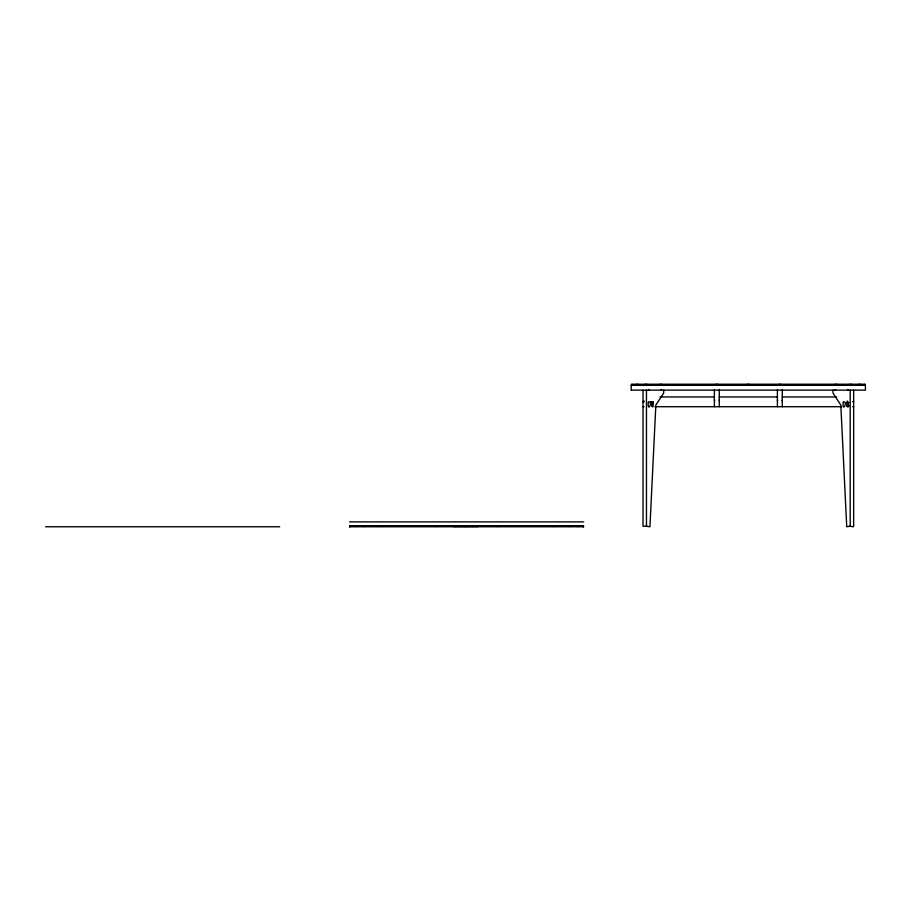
<?xml version="1.0" encoding="UTF-8"?>
<svg xmlns="http://www.w3.org/2000/svg" width="911" height="911" viewBox="0 0 911 911"><rect width="100%" height="100%" fill="white"/><g stroke="black" fill="none" stroke-linecap="round" stroke-linejoin="round"><path stroke-width="1.37" d="M719.269 400.749L719.269 399.838M853.653 401.649L852.65 401.842M646.901 526.216L643.018 526.285L643.018 390.136M661.01 389.487L661.682 390.136M847.492 389.487L848.164 390.136M846.82 405.896C850.487 411.692 846.752 392.595 846.82 405.896L849.12 405.896M652.515 401.842L651.809 402.138L651.809 406.431L653.016 406.898L653.301 401.842L650.42 401.842M714.383 399.838L714.679 400.829M777.402 399.838L777.584 400.794M349.687 526.763L350.075 525.784L583.131 525.784L583.518 526.763M631.414 385.228L631.801 384.26L864.869 384.26L865.256 385.228M782.105 400.794L782.287 399.838M643.018 401.649L644.134 401.068M635.924 384.431L638.224 384.431M644.897 384.431L647.197 384.431M659.53 384.431L661.83 384.431M715.67 384.431L717.982 384.431M747.179 384.431L749.491 384.431M778.689 384.431L780.989 384.431M834.84 384.431L837.141 384.431M849.473 384.431L851.774 384.431M858.447 384.431L860.747 384.431M631.482 384.647L865.188 384.647M635.73 384.818L638.417 384.841M644.703 384.841L647.391 384.841M659.336 384.818L662.024 384.841M715.488 384.841L718.175 384.841M746.986 384.818L749.673 384.841M778.495 384.841L781.183 384.841M834.647 384.818L837.334 384.841M849.28 384.841L851.967 384.841M858.253 384.841L860.941 384.841M631.266 385.251L865.404 385.251L865.45 390.136L631.266 390.136M660.042 396.957L714.383 396.957M719.269 396.957L777.402 396.957M782.287 396.957L836.628 396.957M643.018 401.842L644.02 401.842M651.001 402.673L653.301 402.673M846.82 402.673L849.12 402.673M643.018 406.716L644.02 406.716M654.963 406.716L841.707 406.716M852.65 406.716L853.653 406.716M349.528 521.889L583.678 521.889M349.744 526.182L583.461 526.182M354.003 526.376L356.691 526.376M362.977 526.376L365.664 526.376M377.598 526.376L380.286 526.376M433.75 526.376L436.437 526.376M465.259 526.376L467.947 526.376M496.768 526.376L499.456 526.376M552.909 526.376L555.596 526.376M567.542 526.376L570.229 526.376M576.515 526.376L579.202 526.376M453.427 526.569L455.728 526.569M456.548 526.569L458.848 526.569M459.668 526.569L461.979 526.569M462.799 526.569L465.1 526.569M465.92 526.569L468.22 526.569M469.04 526.569L471.34 526.569M472.16 526.569L474.472 526.569M475.291 526.569L477.592 526.569M45.63 526.763L279.7 526.763M349.528 526.763L583.678 526.763M835.045 390.204L835.66 389.487M648.564 390.204L649.179 389.487M849.769 526.216L853.243 526.763L853.653 526.182L853.653 390.136M864.869 384.26L864.869 385.228M850.202 390.136L850.202 526.182L846.729 526.763L840.819 405.031L833.041 393.188L832.95 390.136M782.287 389.487L782.287 406.716M777.402 389.487L777.402 406.716M719.269 389.487L719.269 406.716M714.383 389.487L714.383 406.716M663.72 390.136L663.652 393.142L655.852 405.031L649.942 526.763L646.468 526.285L646.468 390.136M631.801 384.26L631.801 385.228M631.221 385.251L631.221 390.136M583.131 525.784L583.131 526.763M350.075 525.784L350.075 526.763M648.359 402.138C647.083 413.913 653.791 400.555 648.359 402.138M843.256 402.138C841.946 414.05 848.642 400.316 843.256 402.138"/></g></svg>
